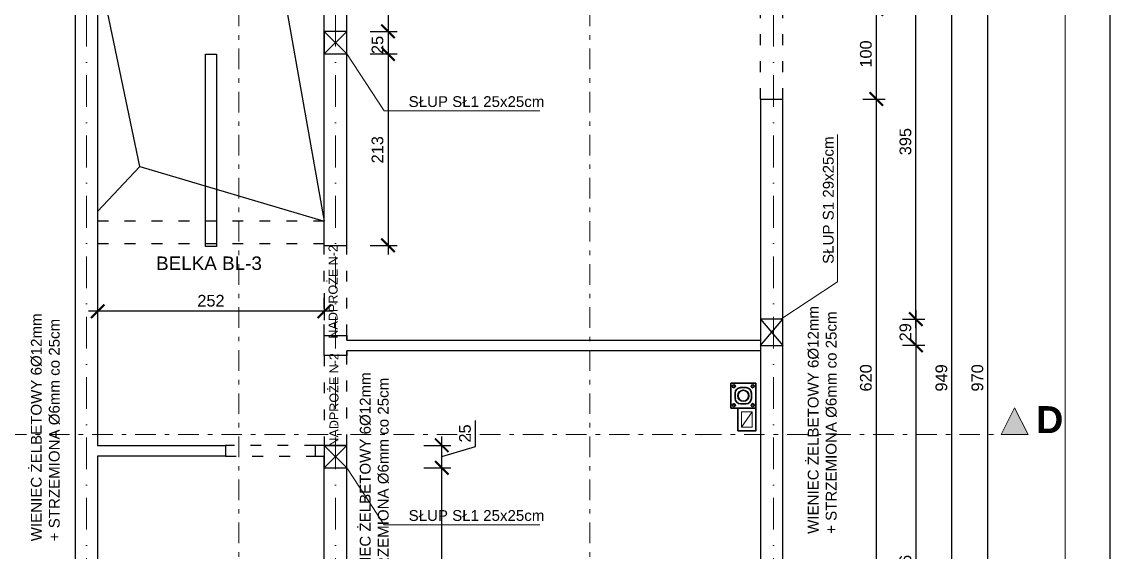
# Model space of a CAD drawing. Header units: millimetres. Extents: x 4647 to 73915, y -13612 to -8141.
# Drawn here: x 11989 to 13199, y -11084 to -10494 of the extents above; entities that cross this region are included whole.
import ezdxf
from ezdxf.enums import TextEntityAlignment as Align

# ---------------------------------------------------------------- set-up
doc = ezdxf.new("R2010")
doc.units = ezdxf.units.MM
for name, pattern in [('ACAD_ISO03W100', [30, 12, -18]), ('Kropki i Kreski', [67.027776, 35.277777, -17.638888, 0, -14.111111]), ('Przerywana podwójnie', [47.9, 22.9, -10, 5, -10])]:
    doc.linetypes.add(name, pattern=pattern)
for name, color, linetype, lineweight in [('2D - Ogólne_Nr_Pióra__21', 7, 'Continuous', 35), ('a_beton_c', 3, 'ACAD_ISO03W100', 25), ('a_murowane_b', 20, 'Continuous', 30), ('a_opisy', 252, 'Continuous', 9), ('a_wymiary', 250, 'Continuous', 9), ('Cienka', 1, 'Continuous', 15), ('Konstrukcja - Ogólne_Nr_Pióra__21', 7, 'Continuous', 35), ('Konstrukcja - Siatka mod_Nr_Pióra__1', 7, 'Continuous', 5), ('Opisy - Tekst_Nr_Pióra__1', 7, 'Continuous', 13), ('Znaczniki - Przekroje_Nr_Pióra__1', 7, 'Continuous', 5)]:
    doc.layers.add(name, color=color, linetype=linetype, lineweight=lineweight)
for name, color, linetype in [('Konstrukcja - Ogólne', 7, 'Continuous'), ('Konstrukcja - Siatka mod', 7, 'Continuous'), ('Znaczniki - Przekroje', 7, 'Continuous')]:
    doc.layers.add(name, color=color, linetype=linetype)
for name, color, linetype, lineweight, true_color in [('Konstrukcja - Ogólne_Nr_Pióra__3', 7, 'Continuous', 5, 0xff6600), ('Konstrukcja - Ogólne_Nr_Pióra__5', 7, 'Continuous', 5, 0x40a5ff), ('Konstrukcja - Siatka mod_Nr_Pióra__4', 7, 'Continuous', 5, 0x029e21), ('Znaczniki - Przekroje_Nr_Pióra__5', 7, 'Continuous', 5, 0x40a5ff)]:
    doc.layers.add(name, color=color, linetype=linetype, lineweight=lineweight, true_color=true_color)
doc.styles.add('GENERATED_STYLE_1', font='arialbd.ttf')
doc.styles.get("Standard").update_dxf_attribs({"font": 'arial.ttf'})
doc.dimstyles.new('1-100', dxfattribs={"dimtxt": 13, "dimasz": 15, "dimexe": 10, "dimexo": 20, "dimgap": 5, "dimtad": 1, "dimdec": 1, "dimrnd": 0.5, "dimtxsty": 'Standard', "dimblk": 'ARCHTICK', "dimcen": 0.09, "dimdle": 10, "dimadec": 0, "dimazin": 0, "dimtfac": 1, "dimtdec": 1, "dimtofl": 0, "dimtmove": 0, "dimatfit": 3, "dimfxl": 10, "dimfxlon": 1, "dimtolj": 1, "dimtzin": 0, "dimarcsym": 0})

# ---------------------------------------------------------------- blocks, each defined once
blk = doc.blocks.new('Standardowy znacznik siatki_4')
at = {"layer": 'Konstrukcja - Siatka mod_Nr_Pióra__4', "linetype": 'Kropki i Kreski'}
blk.add_line((1, 0), (1660.6, 0), dxfattribs=at)
at = {"layer": 'Konstrukcja - Siatka mod_Nr_Pióra__1', "style": 'GENERATED_STYLE_1'}
blk.add_attdef('AC_MarkerText_1', text='', height=18, rotation=90, dxfattribs=at).set_placement((-6.7, -6.8), align=Align.BOTTOM_LEFT)
blk = doc.blocks.new('Standardowy znacznik siatki_5')
at = {"layer": 'Konstrukcja - Siatka mod_Nr_Pióra__4', "linetype": 'Kropki i Kreski'}
blk.add_line((1, 0), (1660.6, 0), dxfattribs=at)
at = {"layer": 'Konstrukcja - Siatka mod_Nr_Pióra__1', "style": 'GENERATED_STYLE_1'}
blk.add_attdef('AC_MarkerText_1', text='', height=18, rotation=90, dxfattribs=at).set_placement((-6.7, -6.8), align=Align.BOTTOM_LEFT)
blk = doc.blocks.new('Standardowy znacznik siatki_6')
at = {"layer": 'Konstrukcja - Siatka mod_Nr_Pióra__4', "linetype": 'Kropki i Kreski'}
blk.add_line((1, 0), (1660.6, 0), dxfattribs=at)
at = {"layer": 'Konstrukcja - Siatka mod_Nr_Pióra__1', "style": 'GENERATED_STYLE_1'}
blk.add_attdef('AC_MarkerText_1', text='', height=18, rotation=90, dxfattribs=at).set_placement((-6.7, -6.8), align=Align.BOTTOM_LEFT)
blk = doc.blocks.new('Płaszczyzna odcinająca_2', base_point=(9599.1, -311.1))
at = {"layer": 'Znaczniki - Przekroje_Nr_Pióra__5', "linetype": 'Przerywana podwójnie'}
blk.add_line((9599.1, -296.1), (9599.1, 972.5), dxfattribs=at)
blk = doc.blocks.new('Płaszczyzna odcinająca_3', base_point=(9989.4, -311.1))
at = {"layer": 'Znaczniki - Przekroje_Nr_Pióra__5', "linetype": 'Przerywana podwójnie'}
blk.add_line((9989.4, -296.1), (9989.4, 972.5), dxfattribs=at)
blk = doc.blocks.new('Płaszczyzna odcinająca_4', base_point=(8702.4, 399.4))
at = {"layer": 'Znaczniki - Przekroje_Nr_Pióra__1', "linetype": 'Continuous'}
blk.add_hatch(color=256, dxfattribs=at).paths.add_polyline_path([(10476.6, 399.4), (10446.6, 399.4), (10461.6, 429.4)], flags=0)
for p, q in [((10446.6, 399.4), (10461.6, 429.4)), ((10461.6, 429.4), (10476.6, 399.4)), ((10476.6, 399.4), (10446.6, 399.4))]:
    blk.add_line(p, q, dxfattribs=at)
at = {"layer": 'Znaczniki - Przekroje_Nr_Pióra__5', "linetype": 'Przerywana podwójnie'}
for p, q in [((8717.4, 399.4), (10112.9, 399.4)), ((10112.9, 399.4), (10446.6, 399.4))]:
    blk.add_line(p, q, dxfattribs=at)
blk.add_point((10112.9, 399.4), dxfattribs=at)
at = {"layer": 'Znaczniki - Przekroje_Nr_Pióra__1', "linetype": 'Continuous', "insert": (10485.6, 401.1), "char_height": 30, "attachment_point": 7, "style": 'GENERATED_STYLE_1'}
blk.add_mtext('{D}', dxfattribs=at)
blk = doc.blocks.new('SCHIEDEL_Avant_01')
at = {"layer": 'Konstrukcja - Ogólne_Nr_Pióra__21', "linetype": 'Continuous'}
for p, q in [((0, 28), (28, 28)), ((0, 0), (0, 28)), ((28, 28), (28, 0)), ((5, 11), (5, 17)), ((11, 23), (17, 23)), ((23, 17), (23, 11)), ((28, 0), (0, 0)), ((17, 5), (11, 5))]:
    blk.add_line(p, q, dxfattribs=at)
blk.add_circle((14, 14), 6, dxfattribs=at)
for centre, radius, start, end in [((3.4726, 24.5), 1.5, 0, 270), ((3.4726, 24.5), 1.5, 270, 0), ((24.4863, 24.5137), 1.5, 270, 180), ((24.4863, 24.5137), 1.5, 180, 270), ((11, 17), 6, 90, 180), ((17, 17), 6, 0, 90), ((3.4863, 3.4863), 1.5, 90, 0), ((3.4863, 3.4863), 1.5, 0, 90), ((11, 11), 6, 180, 270), ((17, 11), 6, 270, 0), ((24.5, 3.5), 1.5, 90, 180), ((24.5, 3.5), 1.5, 180, 90)]:
    blk.add_arc(centre, radius, start, end, dxfattribs=at)
for p in [(4.9726, 24.5), (22.9863, 24.5137), (3.4726, 23), (11, 23), (23, 17), (24.4863, 23.0137), (3.4863, 4.9863), (4.9863, 3.4863), (5, 11), (17, 5), (23, 3.5), (24.5, 5)]:
    blk.add_point(p, dxfattribs=at)
at = {"layer": 'Konstrukcja - Ogólne_Nr_Pióra__3', "linetype": 'Continuous'}
for radius, start, end in [(6.5, 0, 180), (6.5, 180, 0), (6, 0, 180), (6, 180, 0)]:
    blk.add_arc((14, 14), radius, start, end, dxfattribs=at)
blk = doc.blocks.new('SCHIEDEL_Wentylacja_01_3')
at = {"layer": 'Konstrukcja - Ogólne_Nr_Pióra__5', "linetype": 'Continuous'}
for p, q in [((20, 25), (0, 25)), ((0, 25), (0, 0)), ((20, 0), (20, 25)), ((4, 21), (16, 21)), ((4, 4), (4, 21)), ((4, 4), (16, 21)), ((16, 21), (16, 4)), ((0, 0), (20, 0)), ((16, 4), (4, 4))]:
    blk.add_line(p, q, dxfattribs=at)
blk = doc.blocks.new('_ArchTick')
at = {"color": 0, "linetype": 'ByBlock', "const_width": 0.15}
blk.add_lwpolyline([(-0.5, -0.5), (0.5, 0.5)], dxfattribs=at)
blk = doc.blocks.new('*D382')
at = {"layer": 'a_wymiary', "color": 0, "lineweight": -2, "transparency": 16777216}
for p, q in [((12938.9, -11210.2), (12938.9, -10570.2)), ((12923.9, -10580.2), (12948.9, -10580.2)), ((12923.9, -11200.2), (12948.9, -11200.2))]:
    blk.add_line(p, q, dxfattribs=at)
at = {"layer": 'DEFPOINTS', "color": 0, "transparency": 16777216}
for p in [(12835, -10580.2), (12938.9, -10580.2), (12835, -11200.2)]:
    blk.add_point(p, dxfattribs=at)
at = {"layer": 'a_wymiary', "color": 0, "lineweight": -2, "transparency": 16777216, "xscale": 15, "yscale": 15, "zscale": 15}
for p, rotation in [((12938.9, -10580.2), 90), ((12938.9, -11200.2), 270)]:
    blk.add_blockref('_ArchTick', p, dxfattribs=dict(at, rotation=rotation))
at = {"layer": 'a_wymiary', "color": 0, "transparency": 16777216, "insert": (12927.3, -10890.2), "char_height": 13, "attachment_point": 5, "rotation": 90}
blk.add_mtext('\\A1;620', dxfattribs=at)
blk = doc.blocks.new('*D383')
at = {"layer": 'a_wymiary', "color": 0, "lineweight": -2, "transparency": 16777216}
for p, q in [((12923.9, -10480.2), (12948.9, -10480.2)), ((12938.9, -10590.2), (12938.9, -10470.2)), ((12923.9, -10580.2), (12948.9, -10580.2))]:
    blk.add_line(p, q, dxfattribs=at)
at = {"layer": 'DEFPOINTS', "color": 0, "transparency": 16777216}
for p in [(12835, -10480.2), (12938.9, -10480.2), (12835, -10580.2)]:
    blk.add_point(p, dxfattribs=at)
at = {"layer": 'a_wymiary', "color": 0, "lineweight": -2, "transparency": 16777216, "xscale": 15, "yscale": 15, "zscale": 15}
for p, rotation in [((12938.9, -10480.2), 90), ((12938.9, -10580.2), 270)]:
    blk.add_blockref('_ArchTick', p, dxfattribs=dict(at, rotation=rotation))
at = {"layer": 'a_wymiary', "color": 0, "transparency": 16777216, "insert": (12927.3, -10530.2), "char_height": 13, "attachment_point": 5, "rotation": 90}
blk.add_mtext('\\A1;100', dxfattribs=at)
blk = doc.blocks.new('*D386')
at = {"layer": 'a_wymiary', "color": 0, "lineweight": -2, "transparency": 16777216}
for p, q in [((12982.9, -10835), (12982.9, -10420.2)), ((12967.9, -10430.2), (12992.9, -10430.2)), ((12967.9, -10825), (12992.9, -10825))]:
    blk.add_line(p, q, dxfattribs=at)
at = {"layer": 'DEFPOINTS', "color": 0, "transparency": 16777216}
for p in [(12835, -10430.2), (12982.9, -10430.2), (12835, -10825)]:
    blk.add_point(p, dxfattribs=at)
at = {"layer": 'a_wymiary', "color": 0, "lineweight": -2, "transparency": 16777216, "xscale": 15, "yscale": 15, "zscale": 15}
for p, rotation in [((12982.9, -10430.2), 90), ((12982.9, -10825), 270)]:
    blk.add_blockref('_ArchTick', p, dxfattribs=dict(at, rotation=rotation))
at = {"layer": 'a_wymiary', "color": 0, "transparency": 16777216, "insert": (12971.3, -10627.6), "char_height": 13, "attachment_point": 5, "rotation": 90}
blk.add_mtext('\\A1;395', dxfattribs=at)
blk = doc.blocks.new('*D389')
at = {"layer": 'a_wymiary', "color": 0, "lineweight": -2, "transparency": 16777216}
for p, q in [((13022.9, -11374.7), (13022.9, -10405.7)), ((13037.9, -10415.7), (13012.9, -10415.7)), ((13037.9, -11364.7), (13012.9, -11364.7))]:
    blk.add_line(p, q, dxfattribs=at)
at = {"layer": 'DEFPOINTS', "color": 0, "transparency": 16777216}
for p in [(13022.9, -10415.7), (13112.4, -10415.7), (13112.4, -11364.7)]:
    blk.add_point(p, dxfattribs=at)
at = {"layer": 'a_wymiary', "color": 0, "lineweight": -2, "transparency": 16777216, "xscale": 15, "yscale": 15, "zscale": 15}
for p, rotation in [((13022.9, -10415.7), 90), ((13022.9, -11364.7), 270)]:
    blk.add_blockref('_ArchTick', p, dxfattribs=dict(at, rotation=rotation))
at = {"layer": 'a_wymiary', "color": 0, "transparency": 16777216, "insert": (13011.3, -10890.2), "char_height": 13, "attachment_point": 5, "rotation": 90}
blk.add_mtext('\\A1;949', dxfattribs=at)
blk = doc.blocks.new('*D391')
at = {"layer": 'a_wymiary', "color": 0, "lineweight": -2, "transparency": 16777216}
for p, q in [((13062.9, -11385.2), (13062.9, -10395.2)), ((13047.9, -10405.2), (13072.9, -10405.2)), ((13047.9, -11375.2), (13072.9, -11375.2))]:
    blk.add_line(p, q, dxfattribs=at)
at = {"layer": 'DEFPOINTS', "color": 0, "transparency": 16777216}
for p in [(12835, -10405.2), (13062.9, -10405.2), (12835, -11375.2)]:
    blk.add_point(p, dxfattribs=at)
at = {"layer": 'a_wymiary', "color": 0, "lineweight": -2, "transparency": 16777216, "xscale": 15, "yscale": 15, "zscale": 15}
for p, rotation in [((13062.9, -10405.2), 90), ((13062.9, -11375.2), 270)]:
    blk.add_blockref('_ArchTick', p, dxfattribs=dict(at, rotation=rotation))
at = {"layer": 'a_wymiary', "color": 0, "transparency": 16777216, "insert": (13051.3, -10890.2), "char_height": 13, "attachment_point": 5, "rotation": 90}
blk.add_mtext('\\A1;970', dxfattribs=at)
blk = doc.blocks.new('*D433')
at = {"layer": 'a_wymiary', "color": 0, "lineweight": -2, "transparency": 16777216}
for p, q in [((12982.9, -10815), (12982.9, -10864)), ((12967.9, -10825), (12992.9, -10825)), ((12967.9, -10854), (12992.9, -10854))]:
    blk.add_line(p, q, dxfattribs=at)
at = {"layer": 'DEFPOINTS', "color": 0, "transparency": 16777216}
for p in [(12835, -10825), (12835, -10854), (12982.9, -10854)]:
    blk.add_point(p, dxfattribs=at)
at = {"layer": 'a_wymiary', "color": 0, "lineweight": -2, "transparency": 16777216, "xscale": 15, "yscale": 15, "zscale": 15}
for p, rotation in [((12982.9, -10825), 90), ((12982.9, -10854), 270)]:
    blk.add_blockref('_ArchTick', p, dxfattribs=dict(at, rotation=rotation))
at = {"layer": 'a_wymiary', "color": 0, "transparency": 16777216, "insert": (12971.3, -10839.5), "char_height": 13, "attachment_point": 5, "rotation": 90}
blk.add_mtext('\\A1;29', dxfattribs=at)
blk = doc.blocks.new('*D434')
at = {"layer": 'a_wymiary', "color": 0, "lineweight": -2, "transparency": 16777216}
for p, q in [((12982.9, -10844), (12982.9, -11360.2)), ((12967.9, -10854), (12992.9, -10854)), ((12967.9, -11350.2), (12992.9, -11350.2))]:
    blk.add_line(p, q, dxfattribs=at)
at = {"layer": 'DEFPOINTS', "color": 0, "transparency": 16777216}
for p in [(12835, -10854), (12835, -11350.2), (12982.9, -11350.2)]:
    blk.add_point(p, dxfattribs=at)
at = {"layer": 'a_wymiary', "color": 0, "lineweight": -2, "transparency": 16777216, "xscale": 15, "yscale": 15, "zscale": 15}
for p, rotation in [((12982.9, -10854), 90), ((12982.9, -11350.2), 270)]:
    blk.add_blockref('_ArchTick', p, dxfattribs=dict(at, rotation=rotation))
at = {"layer": 'a_wymiary', "color": 0, "transparency": 16777216, "insert": (12971.3, -11102.1), "char_height": 13, "attachment_point": 5, "rotation": 90}
blk.add_mtext('\\A1;496', dxfattribs=at)
blk = doc.blocks.new('*D867')
at = {"layer": 'a_wymiary', "color": 0, "lineweight": -2, "transparency": 16777216}
for p, q in [((12073, -10796.2), (12073, -10826.2)), ((12325, -10796.2), (12325, -10826.2)), ((12335, -10816.2), (12063, -10816.2))]:
    blk.add_line(p, q, dxfattribs=at)
at = {"layer": 'DEFPOINTS', "color": 0, "transparency": 16777216}
for p in [(12073, -10743), (12325, -10743), (12073, -10816.2)]:
    blk.add_point(p, dxfattribs=at)
at = {"layer": 'a_wymiary', "color": 0, "lineweight": -2, "transparency": 16777216, "xscale": 15, "yscale": 15, "zscale": 15, "rotation": 180}
blk.add_blockref('_ArchTick', (12073, -10816.2), dxfattribs=at)
at = {"layer": 'a_wymiary', "color": 0, "lineweight": -2, "transparency": 16777216, "xscale": 15, "yscale": 15, "zscale": 15}
blk.add_blockref('_ArchTick', (12325, -10816.2), dxfattribs=at)
at = {"layer": 'a_wymiary', "color": 0, "transparency": 16777216, "insert": (12199, -10804.5), "char_height": 13, "attachment_point": 5}
blk.add_mtext('\\A1;252', dxfattribs=at)
blk = doc.blocks.new('*D895')
at = {"layer": 'a_wymiary', "color": 0, "lineweight": -2, "transparency": 16777216}
for p, q in [((12455.7, -11360.2), (12455.7, -10980.2)), ((12435.7, -10990.2), (12465.7, -10990.2)), ((12435.7, -11350.2), (12465.7, -11350.2))]:
    blk.add_line(p, q, dxfattribs=at)
at = {"layer": 'DEFPOINTS', "color": 0, "transparency": 16777216}
for p in [(12350, -10990.2), (12455.7, -10990.2), (12350, -11350.2)]:
    blk.add_point(p, dxfattribs=at)
at = {"layer": 'a_wymiary', "color": 0, "lineweight": -2, "transparency": 16777216, "xscale": 15, "yscale": 15, "zscale": 15}
for p, rotation in [((12455.7, -10990.2), 90), ((12455.7, -11350.2), 270)]:
    blk.add_blockref('_ArchTick', p, dxfattribs=dict(at, rotation=rotation))
at = {"layer": 'a_wymiary', "color": 0, "transparency": 16777216, "insert": (12444, -11170.2), "char_height": 13, "attachment_point": 5, "rotation": 90}
blk.add_mtext('\\A1;360', dxfattribs=at)
blk = doc.blocks.new('*D896')
at = {"layer": 'a_wymiary', "color": 0, "lineweight": -2, "transparency": 16777216}
for p, q in [((12493.1, -10966.5), (12493.1, -10937.6)), ((12435.7, -10965.2), (12465.7, -10965.2)), ((12455.7, -11000.2), (12455.7, -10955.2)), ((12455.7, -10977.7), (12493.1, -10966.5)), ((12435.7, -10990.2), (12465.7, -10990.2))]:
    blk.add_line(p, q, dxfattribs=at)
at = {"layer": 'DEFPOINTS', "color": 0, "transparency": 16777216}
for p in [(12350, -10965.2), (12455.7, -10965.2), (12350, -10990.2)]:
    blk.add_point(p, dxfattribs=at)
at = {"layer": 'a_wymiary', "color": 0, "lineweight": -2, "transparency": 16777216, "xscale": 15, "yscale": 15, "zscale": 15}
for p, rotation in [((12455.7, -10965.2), 90), ((12455.7, -10990.2), 270)]:
    blk.add_blockref('_ArchTick', p, dxfattribs=dict(at, rotation=rotation))
at = {"layer": 'a_wymiary', "color": 0, "transparency": 16777216, "insert": (12481.5, -10952), "char_height": 13, "attachment_point": 5, "rotation": 90}
blk.add_mtext('\\A1;25', dxfattribs=at)
blk = doc.blocks.new('*D906')
at = {"layer": 'a_wymiary', "color": 0, "lineweight": -2, "transparency": 16777216}
for p, q in [((12395.9, -10420.2), (12395.9, -10515.1)), ((12375.9, -10430.2), (12405.9, -10430.2)), ((12375.9, -10505.1), (12405.9, -10505.1))]:
    blk.add_line(p, q, dxfattribs=at)
at = {"layer": 'DEFPOINTS', "color": 0, "transparency": 16777216}
for p in [(12350, -10430.2), (12350, -10505.1), (12395.9, -10505.1)]:
    blk.add_point(p, dxfattribs=at)
at = {"layer": 'a_wymiary', "color": 0, "lineweight": -2, "transparency": 16777216, "xscale": 15, "yscale": 15, "zscale": 15}
for p, rotation in [((12395.9, -10430.2), 90), ((12395.9, -10505.1), 270)]:
    blk.add_blockref('_ArchTick', p, dxfattribs=dict(at, rotation=rotation))
at = {"layer": 'a_wymiary', "color": 0, "transparency": 16777216, "insert": (12384.3, -10467.7), "char_height": 13, "attachment_point": 5, "rotation": 90}
blk.add_mtext('\\A1;75', dxfattribs=at)
blk = doc.blocks.new('*D907')
at = {"layer": 'a_wymiary', "color": 0, "lineweight": -2, "transparency": 16777216}
for p, q in [((12375.9, -10505.1), (12405.9, -10505.1)), ((12395.9, -10495.1), (12395.9, -10540.1)), ((12375.9, -10530.1), (12405.9, -10530.1))]:
    blk.add_line(p, q, dxfattribs=at)
at = {"layer": 'DEFPOINTS', "color": 0, "transparency": 16777216}
for p in [(12350, -10505.1), (12350, -10530.1), (12395.9, -10530.1)]:
    blk.add_point(p, dxfattribs=at)
at = {"layer": 'a_wymiary', "color": 0, "lineweight": -2, "transparency": 16777216, "xscale": 15, "yscale": 15, "zscale": 15}
for p, rotation in [((12395.9, -10505.1), 90), ((12395.9, -10530.1), 270)]:
    blk.add_blockref('_ArchTick', p, dxfattribs=dict(at, rotation=rotation))
at = {"layer": 'a_wymiary', "color": 0, "transparency": 16777216, "insert": (12384.2, -10520.1), "char_height": 13, "attachment_point": 5, "rotation": 90}
blk.add_mtext('\\A1;25', dxfattribs=at)
blk = doc.blocks.new('*D908')
at = {"layer": 'a_wymiary', "color": 0, "lineweight": -2, "transparency": 16777216}
for p, q in [((12375.9, -10530.1), (12405.9, -10530.1)), ((12395.9, -10520.1), (12395.9, -10753)), ((12375.9, -10743), (12405.9, -10743))]:
    blk.add_line(p, q, dxfattribs=at)
at = {"layer": 'DEFPOINTS', "color": 0, "transparency": 16777216}
for p in [(12350, -10530.1), (12350, -10743), (12395.9, -10743)]:
    blk.add_point(p, dxfattribs=at)
at = {"layer": 'a_wymiary', "color": 0, "lineweight": -2, "transparency": 16777216, "xscale": 15, "yscale": 15, "zscale": 15}
for p, rotation in [((12395.9, -10530.1), 90), ((12395.9, -10743), 270)]:
    blk.add_blockref('_ArchTick', p, dxfattribs=dict(at, rotation=rotation))
at = {"layer": 'a_wymiary', "color": 0, "transparency": 16777216, "insert": (12384.2, -10636.6), "char_height": 13, "attachment_point": 5, "rotation": 90}
blk.add_mtext('\\A1;213', dxfattribs=at)

msp = doc.modelspace()

# ---------------------------------------------------------------- linework, layer by layer
for p, q in [((12120.06, -10655.32), (12072.99, -10430.23)), ((12281.22, -10469.16), (12324.99, -10716.12)), ((12072.99, -10705.37), (12120.06, -10655.32)), ((12120.06, -10655.32), (12324.99, -10716.12))]:
    msp.add_line(p, q)
msp.add_lwpolyline([(11098.99, -12577.97), (13198.99, -12577.97), (13198.99, -9607.97), (11098.99, -9607.97)], close=True)
at = {"layer": '2D - Ogólne_Nr_Pióra__21', "linetype": 'Continuous', "flags": 128}
msp.add_lwpolyline([(12784.99, -10949.04), (12804.99, -10949.04), (12804.99, -10924.04), (12784.99, -10924.04)], close=True, dxfattribs=at)
at = {"layer": 'a_beton_c'}
for points in [[(12809.99, -10580.22), (12809.99, -10480.22)], [(12834.99, -10580.22), (12834.99, -10480.22)], [(12324.99, -10716.12), (12072.99, -10716.12)], [(12324.99, -10741.12), (12072.99, -10741.12)], [(12324.99, -10843.04), (12324.99, -10743.04)], [(12349.99, -10843.04), (12349.99, -10743.04)], [(12324.99, -10865.23), (12324.99, -10965.23)], [(12349.99, -10965.23), (12349.99, -10865.23)], [(12314.99, -10965.23), (12214.99, -10965.23)], [(12214.99, -10977.23), (12314.99, -10977.23)]]:
    msp.add_lwpolyline(points, dxfattribs=at)
at = {"layer": 'a_beton_c', "linetype": 'ByBlock'}
for points in [[(12324.99, -10505.14), (12324.99, -10530.14), (12349.99, -10530.14), (12349.99, -10505.14)], [(12809.99, -10825.04), (12809.99, -10854.04), (12834.99, -10854.04), (12834.99, -10825.04)], [(12324.99, -10965.23), (12324.99, -10990.23), (12349.99, -10990.23), (12349.99, -10965.23)]]:
    msp.add_lwpolyline(points, close=True, dxfattribs=at)
for points in [[(12324.99, -10530.14), (12349.99, -10505.14)], [(12324.99, -10505.14), (12349.99, -10530.14)], [(12809.99, -10854.04), (12834.99, -10825.04)], [(12809.99, -10825.04), (12834.99, -10854.04)], [(12324.99, -10990.23), (12349.99, -10965.23)], [(12324.99, -10965.23), (12349.99, -10990.23)]]:
    msp.add_lwpolyline(points, dxfattribs=at)
at = {"layer": 'a_murowane_b'}
for points in [[(11992.99, -10430.23), (12047.99, -10430.23), (12047.99, -11106.23)], [(12324.99, -10743.04), (12324.99, -10430.23), (12072.99, -10430.23), (12072.99, -10965.23)], [(12349.99, -10743.04), (12349.99, -10430.23), (12809.99, -10430.23), (12809.99, -10480.22)], [(12809.99, -10580.22), (12834.99, -10580.22)], [(12809.99, -10580.22), (12809.99, -11200.23)], [(12834.99, -11200.23), (12834.99, -10580.22)], [(12324.99, -10743.04), (12349.99, -10743.04)], [(12324.99, -10865.23), (12324.99, -10843.04)], [(12349.99, -10848.23), (12349.99, -10843.04)], [(12349.99, -10865.23), (12349.99, -10860.23)], [(12072.99, -10965.23), (12214.99, -10965.23), (12214.99, -10977.23), (12072.99, -10977.23)], [(12324.99, -10965.23), (12314.99, -10965.23), (12314.99, -10977.23), (12324.99, -10977.23)], [(12324.99, -10965.23), (12349.99, -10965.23)], [(12324.99, -10965.23), (12349.99, -10965.23)], [(12809.99, -11300.23), (12809.99, -11350.23), (12349.99, -11350.23), (12349.99, -10965.23)], [(12072.99, -10977.23), (12072.99, -11106.23)], [(12249.99, -11350.23), (12324.99, -11350.23), (12324.99, -10977.23)]]:
    msp.add_lwpolyline(points, dxfattribs=at)
for points in [[(12192.99, -10530.23), (12204.99, -10530.23), (12204.99, -10744.12), (12192.99, -10744.12)], [(12349.99, -10848.23), (12809.99, -10848.23), (12809.99, -10860.23), (12349.99, -10860.23), (12349.99, -10865.23), (12324.99, -10865.23), (12324.99, -10843.04), (12349.99, -10843.04)]]:
    msp.add_lwpolyline(points, close=True, dxfattribs=at)
at = {"layer": 'a_opisy'}
for p, q in [((12349.99, -10530.14), (12391.71, -10593.48)), ((12391.71, -10593.48), (12564.77, -10593.48)), ((12895.86, -10783.32), (12895.86, -10619.81)), ((12832.52, -10825.04), (12895.86, -10783.32)), ((12349.99, -10990.23), (12391.72, -11053.57)), ((12391.72, -11053.57), (12564.78, -11053.57))]:
    msp.add_line(p, q, dxfattribs=at)
at = {"layer": 'Opisy - Tekst_Nr_Pióra__1', "linetype": 'Continuous', "ltscale": 10, "flags": 128}
msp.add_lwpolyline([(13148.99, -12377.97), (11248.99, -12377.97), (11248.99, -9657.97), (13148.99, -9657.97)], close=True, dxfattribs=at)

# ---------------------------------------------------------------- block references
at = {"layer": 'Konstrukcja - Ogólne', "linetype": 'Continuous'}
msp.add_blockref('SCHIEDEL_Avant_01', (12776.99, -10924.04), dxfattribs=at)
at = {"layer": 'Konstrukcja - Ogólne_Nr_Pióra__5', "linetype": 'Continuous'}
msp.add_blockref('SCHIEDEL_Wentylacja_01_3', (12784.99, -10949.04), dxfattribs=at)
at = {"layer": 'Konstrukcja - Siatka mod', "linetype": 'Continuous', "rotation": 270}
for name, p in [('Standardowy znacznik siatki_4', (12060.49, -10015.73)), ('Standardowy znacznik siatki_5', (12337.49, -10015.73)), ('Standardowy znacznik siatki_6', (12824.49, -10015.73))]:
    msp.add_blockref(name, p, dxfattribs=at)
at = {"layer": 'Znaczniki - Przekroje'}
for name, p in [('Płaszczyzna odcinająca_2', (12229.98, -11663.84)), ('Płaszczyzna odcinająca_3', (12620.31, -11663.84)), ('Płaszczyzna odcinająca_4', (11333.36, -10953.32))]:
    msp.add_blockref(name, p, dxfattribs=at)

# ---------------------------------------------------------------- texts
at = {"layer": 'a_opisy', "char_height": 12, "width": 285.6, "attachment_point": 1}
for insert in [(12418.8, -10577.07), (12418.8, -11037.17)]:
    msp.add_mtext('SŁUP SŁ1 25x25cm', dxfattribs=dict(at, insert=insert))
at = {"layer": 'a_opisy', "char_height": 12, "attachment_point": 1, "rotation": 90}
for s, insert, width in [('SŁUP S1 29x25cm', (12879.46, -10763.47), 285.6), ('WIENIEC ŻELBETOWY 6%%C12mm \\P+ STRZEMIONA %%C6mm co 25cm', (11998.75, -11071.85), 644.3748), ('WIENIEC ŻELBETOWY 6%%C12mm \\P+ STRZEMIONA %%C6mm co 25cm', (12862.65, -11063.62), 644.3748), ('WIENIEC ŻELBETOWY 6%%C12mm \\P+ STRZEMIONA %%C6mm co 25cm', (12364.54, -11137.4), 644.3748)]:
    msp.add_mtext(s, dxfattribs=dict(at, insert=insert, width=width))
at = {"layer": 'Cienka', "char_height": 10, "width": 326.8786, "attachment_point": 1, "rotation": 90}
for insert in [(12329.75, -10846.5), (12330.81, -10966.62)]:
    msp.add_mtext('{\\C1;NADPROŻE N-2}', dxfattribs=dict(at, insert=insert))
at = {"layer": 'Cienka', "insert": (12137.98, -10755.26), "char_height": 20, "width": 326.8786, "attachment_point": 1}
msp.add_mtext('{\\H0.75x;\\C1;BELKA BL-3}', dxfattribs=at)

# ---------------------------------------------------------------- dimensions: what is measured, and where the dimension line sits
at = {"layer": 'a_wymiary'}
for base, p1, p2, override, picture, middle in [((13062.94, -10405.23), (12834.99, -11375.23), (12834.99, -10405.23), {"dimfxl": 15}, '*D391', (13051.3, -10890.23)), ((13022.94, -10415.73), (13112.4, -11364.73), (13112.4, -10415.73), {"dimtmove": 1, "dimfxl": 15}, '*D389', (13011.3, -10890.23)), ((12395.86, -10505.14), (12349.99, -10430.23), (12349.99, -10505.14), {"dimfxl": 20}, '*D906', (12384.25, -10467.68)), ((12982.94, -10430.23), (12834.99, -10825.04), (12834.99, -10430.23), {"dimtmove": 1, "dimfxl": 15}, '*D386', (12971.3, -10627.64)), ((12938.94, -10480.22), (12834.99, -10580.22), (12834.99, -10480.22), {"dimtmove": 1, "dimfxl": 15}, '*D383', (12927.3, -10530.22)), ((12395.86, -10743.04), (12349.99, -10530.14), (12349.99, -10743.04), {"dimtmove": 1, "dimfxl": 20}, '*D908', (12384.22, -10636.59)), ((12938.94, -10580.22), (12834.99, -11200.23), (12834.99, -10580.22), {"dimtmove": 1, "dimfxl": 15}, '*D382', (12927.3, -10890.22)), ((12982.94, -10854.04), (12834.99, -10825.04), (12834.99, -10854.04), {"dimfxl": 15}, '*D433', (12971.3, -10839.54)), ((12982.94, -11350.23), (12834.99, -10854.04), (12834.99, -11350.23), {"dimtmove": 1, "dimfxl": 15}, '*D434', (12971.3, -11102.14)), ((12455.69, -10965.23), (12349.99, -10990.23), (12349.99, -10965.23), {"dimtmove": 1, "dimfxl": 20}, '*D896', (12481.46, -10961.51)), ((12455.69, -10990.23), (12349.99, -11350.23), (12349.99, -10990.23), {"dimfxl": 20}, '*D895', (12444.05, -11170.23))]:
    dim = msp.add_linear_dim(base=base, p1=p1, p2=p2, angle=90, dimstyle='1-100', override=override, dxfattribs=at)
    dim.commit()
    dim.dimension.update_dxf_attribs({"geometry": picture, "text_midpoint": middle})
dim = msp.add_linear_dim(base=(12395.86, -10530.14), p1=(12349.99, -10505.14), p2=(12349.99, -10530.14), angle=90, dimstyle='1-100', override={"dimtmove": 1, "dimfxl": 20}, dxfattribs=at)
dim.commit()
dim.dimension.update_dxf_attribs({"geometry": '*D907', "text_midpoint": (12395.86, -10520.14), "dimtype": 160})
dim = msp.add_linear_dim(base=(12072.99, -10816.19), p1=(12324.99, -10743.04), p2=(12072.99, -10743.04), dimstyle='1-100', override={"dimfxl": 20}, dxfattribs=at)
dim.commit()
dim.dimension.update_dxf_attribs({"geometry": '*D867', "text_midpoint": (12198.99, -10804.55)})

doc.saveas('drawing.dxf')
